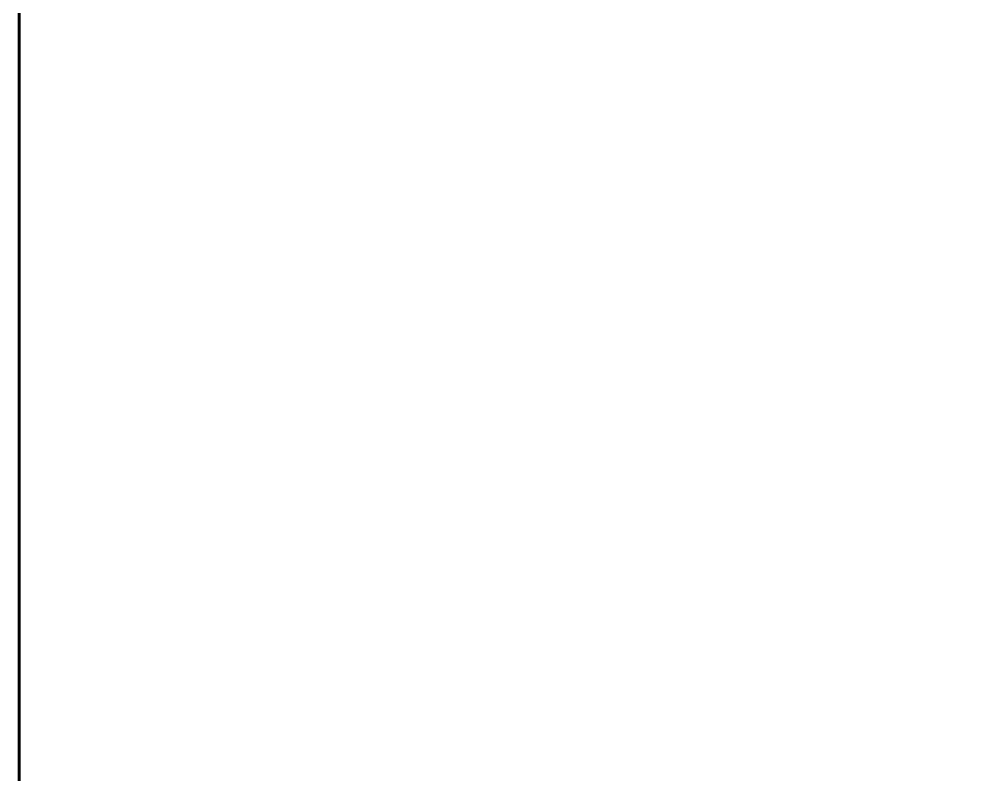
# Model space of a CAD drawing. Header units: inches. Extents: x -4169 to -1846, y 9706 to 12377.
# Drawn here: x -3497.92374 to -3497.91716, y 10969.17381 to 10969.17902 of the extents above; entities that cross this region are included whole.
import ezdxf

# ---------------------------------------------------------------- set-up
doc = ezdxf.new("R2010")
doc.units = ezdxf.units.IN
doc.header["$MEASUREMENT"] = 0
doc.layers.add('A-CLNG-PATT-1', color=35, linetype='Continuous', lineweight=18)
doc.layers.add('I-WALL-3', color=2, linetype='Continuous', lineweight=60)

msp = doc.modelspace()

# ---------------------------------------------------------------- hatches: boundary and pattern name
at = {"layer": 'A-CLNG-PATT-1'}
h = msp.add_hatch(dxfattribs=at)
h.set_pattern_fill('FP_27', color=256, style=0, pattern_type=2)
h.set_pattern_definition([(108.435, (4.16, 0), (-16.000521, 32.0003383), [6.072, -44.525]), (139.399, (2.24, 5.76), (-96.00016541, 79.9998798), [2.95, -144.562]), (136.848, (16, 7.68), (-240.00202852, 223.9982064), [7.018, -343.889]), (109.983, (10.88, 12.48), (-47.99971113, 127.99986808), [3.746, -183.53]), (90, (9.6, 0), (-16, 16), [3.2, -12.8]), (118.443, (9.6, 3.2), (112.0002199, -207.99937941), [8.734, -427.981]), (84.289, (5.44, 10.88), (-16.00092206, -143.99947947), [3.216, -157.582]), (129.806, (5.76, 14.08), (64.00060153, -80.0001644), [2.499, -122.465])])
h.paths.add_polyline_path([(-3478.2987367, 10949.9708646), (-3435.3237367, 10949.9708646), (-3435.3237367, 10968.9208646), (-3478.2987367, 10968.9208646), (-3478.2987367, 10952.9235535)], flags=0)
h.paths.add_polyline_path([(-3464.1839746, 10969.1708646), (-3435.3237367, 10969.1708646), (-3435.3237367, 11007.3208646), (-3497.9237367, 11007.3208646), (-3497.9237367, 10969.1708646), (-3479.956117, 10969.1708646)], flags=0)
h.paths.add_polyline_path([(-3497.8519354, 11007.5708646), (-3435.3237367, 11007.5708646), (-3435.3237367, 11026.5208646), (-3479.9237367, 11026.5208646), (-3479.9237367, 11026.1893961), (-3497.9237367, 11026.1893961), (-3497.9237367, 11007.5708646)], flags=0)

# ---------------------------------------------------------------- linework, layer by layer
at = {"layer": 'I-WALL-3'}
msp.add_line((-3497.9237367, 10969.4893961), (-3497.9237367, 10968.2143961), dxfattribs=at)

doc.saveas('drawing.dxf')
